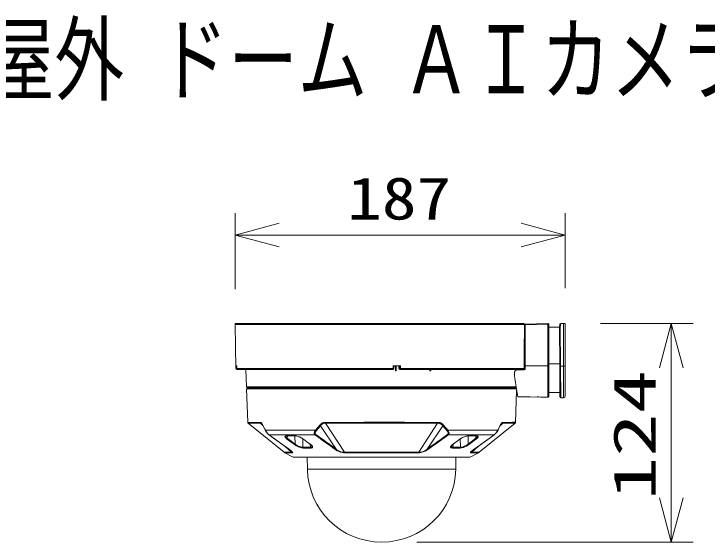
# Model space of a CAD drawing. Units: millimetres on the paper. Extents: x -62 to 64, y -59 to 59.
# Drawn here: x -20.08 to 19.18, y 29.42 to 59.31 of the extents above; entities that cross this region are included whole.
import ezdxf
from ezdxf.enums import TextEntityAlignment as Align

# ---------------------------------------------------------------- set-up
doc = ezdxf.new("R2010")
doc.units = ezdxf.units.MM
doc.layers.add('0-0_MOJI1', color=7, linetype='Continuous')
for name, color, linetype, lineweight in [('0-2_GAIKEI', 4, 'Continuous', 9), ('0-3_SUNPO', 7, 'Continuous', 9), ('0-4_0', 7, 'Continuous', 9)]:
    doc.layers.add(name, color=color, linetype=linetype, lineweight=lineweight)
doc.styles.add('ＭＳ ゴシック', font='')
doc.styles.get('ＭＳ ゴシック').set_extended_font_data('MS Gothic')

# ---------------------------------------------------------------- blocks, each defined once
blk = doc.blocks.new('_Open30')
at = {"layer": '0-4_0'}
blk.add_line((0, 0), (-1, 0), dxfattribs=at)
blk.add_lwpolyline([(-1, 0.2679), (0, 0), (-1, -0.2679)], dxfattribs=at)

msp = doc.modelspace()

# ---------------------------------------------------------------- linework, layer by layer
at = {"layer": '0-2_GAIKEI', "color": 7}
for p, q in [((-7.557, 41.737), (-7.509, 39.237)), ((-7.507, 41.788), (8.792, 41.788)), ((8.839, 41.588), (8.842, 41.737)), ((10.161, 41.782), (8.862, 41.759)), ((8.862, 39.212), (8.862, 41.759)), ((10.212, 41.732), (10.212, 37.669)), ((10.834, 41.747), (10.807, 41.588)), ((11.142, 41.788), (10.884, 41.788)), ((11.142, 41.788), (11.142, 37.688)), ((10.807, 41.588), (10.212, 41.588)), ((1.45, 39.388), (1.442, 39.235)), ((1.716, 39.235), (1.708, 39.388)), ((-7.459, 39.188), (1.392, 39.188)), ((-6.913, 38.196), (-6.948, 39.188)), ((1.766, 39.188), (8.856, 39.188)), ((8.813, 39.162), (8.357, 39.154)), ((8.346, 38.148), (-6.863, 38.148)), ((8.324, 36.201), (8.387, 38.006)), ((10.839, 37.888), (10.212, 37.888)), ((8.462, 37.648), (8.963, 37.639)), ((9.16, 37.636), (9.543, 37.629)), ((9.74, 37.626), (10.161, 37.619)), ((11.042, 37.588), (10.891, 37.588)), ((-6.818, 36.157), (-4.778, 34.5)), ((8.302, 36.157), (6.261, 34.5)), ((-4.276, 34.23), (-4.736, 34.473)), ((5.759, 34.23), (-4.276, 34.23)), ((-4.253, 34.225), (5.736, 34.225)), ((-3.458, 33.545), (-3.47, 34.225)), ((4.941, 33.545), (4.953, 34.225)), ((5.759, 34.23), (6.219, 34.473))]:
    msp.add_line(p, q, dxfattribs=at)
at = {"layer": '0-2_GAIKEI'}
for p, q in [((-7.557, 41.737), (8.842, 41.737)), ((10.161, 41.729), (8.862, 41.706)), ((10.161, 41.729), (10.161, 37.619)), ((10.893, 41.788), (10.857, 41.581)), ((11.042, 41.788), (11.042, 37.588)), ((8.862, 41.588), (8.83, 41.588)), ((10.857, 41.581), (10.876, 39.383)), ((-7.489, 39.388), (-7.455, 39.388)), ((-7.489, 39.388), (-7.486, 39.237)), ((-7.451, 39.237), (-7.455, 39.388)), ((1.404, 39.388), (1.396, 39.237)), ((1.404, 39.388), (1.804, 39.388)), ((1.521, 39.118), (1.522, 39.388)), ((1.571, 39.118), (1.571, 39.388)), ((1.716, 39.235), (1.708, 39.388)), ((1.756, 39.235), (1.748, 39.388)), ((1.812, 39.237), (1.804, 39.388)), ((8.862, 39.386), (10.161, 39.385)), ((10.212, 39.499), (10.825, 39.499)), ((10.876, 39.383), (10.891, 37.588)), ((11.042, 39.383), (10.876, 39.383)), ((-7.509, 39.237), (-7.486, 39.237)), ((-7.451, 39.237), (1.396, 39.237)), ((1.571, 39.118), (1.521, 39.118)), ((1.812, 39.237), (8.815, 39.237)), ((3.475, 39.118), (3.476, 39.188)), ((3.521, 39.118), (3.475, 39.118)), ((3.521, 39.118), (3.522, 39.188)), ((8.379, 39.188), (8.378, 39.154)), ((8.391, 39.154), (8.392, 39.188)), ((8.43, 39.155), (8.431, 39.188)), ((8.354, 38.196), (-6.913, 38.196)), ((-6.848, 38.148), (-6.849, 38.098)), ((6.339, 38.148), (-5.919, 38.148)), ((-4.856, 38.148), (-4.855, 38.098)), ((-4.75, 38.148), (-4.747, 38.098)), ((-4.741, 38.148), (-4.739, 38.098)), ((-4.692, 38.098), (-4.694, 38.148)), ((-4.534, 38.098), (-4.534, 38.148)), ((-4.471, 38.148), (-4.471, 38.098)), ((-4.424, 38.148), (-4.425, 38.098)), ((-4.394, 38.148), (-4.396, 38.098)), ((-4.385, 38.148), (-4.387, 38.098)), ((-4.075, 38.098), (-4.024, 38.098)), ((5.868, 38.148), (5.87, 38.098)), ((5.878, 38.148), (5.88, 38.098)), ((5.908, 38.148), (5.908, 38.098)), ((5.954, 38.148), (5.954, 38.098)), ((6.017, 38.148), (6.017, 38.098)), ((6.178, 38.148), (6.175, 38.098)), ((6.222, 38.098), (6.225, 38.148)), ((6.231, 38.098), (6.233, 38.148)), ((6.339, 38.148), (6.338, 38.098)), ((8.332, 38.148), (8.333, 38.098)), ((8.37, 38.098), (8.361, 38.15)), ((-6.841, 36.201), (-6.142, 36.188)), ((-6.818, 36.157), (-6.122, 36.143)), ((-6.122, 36.143), (-5.973, 36.005)), ((7.605, 36.143), (7.457, 36.005)), ((-5.831, 35.745), (-3.007, 35.745)), ((-2.761, 36.033), (-3.007, 35.745)), ((-2.722, 36.004), (-2.968, 35.715)), ((-2.722, 36.004), (-1.832, 34.679)), ((4.205, 36.004), (3.315, 34.679)), ((4.205, 36.004), (4.451, 35.715)), ((4.245, 36.033), (4.491, 35.745)), ((4.491, 35.745), (7.314, 35.745)), ((-4.169, 35.426), (-4.155, 34.967)), ((6.085, 35.298), (6.071, 35.426)), ((-4.639, 35.269), (-4.432, 35.115)), ((-4.432, 35.115), (-4.425, 35.11)), ((-4.425, 35.11), (-4.422, 35.108)), ((-4.422, 35.108), (-4.412, 35.1)), ((-4.408, 35.098), (-4.412, 35.1)), ((-4.408, 35.098), (-4.193, 34.937)), ((-3.719, 34.784), (-3.715, 35.263)), ((-3.509, 35.115), (-3.716, 35.269)), ((-3.509, 35.115), (-3.502, 35.11)), ((-3.499, 35.108), (-3.502, 35.11)), ((-3.488, 35.1), (-3.499, 35.108)), ((-3.485, 35.098), (-3.488, 35.1)), ((-3.269, 34.937), (-3.485, 35.098)), ((-3.294, 34.784), (-3.311, 34.963)), ((4.778, 34.784), (4.794, 34.963)), ((4.992, 35.115), (4.985, 35.11)), ((5.202, 34.784), (5.198, 35.263)), ((6.085, 35.298), (5.639, 34.967)), ((5.892, 35.098), (5.895, 35.1)), ((5.915, 35.115), (5.908, 35.11)), ((-3.276, 34.742), (-3.699, 34.742)), ((4.759, 34.742), (5.182, 34.742)), ((5.202, 34.784), (4.778, 34.784)), ((6.183, 34.818), (5.842, 34.5)), ((-4.359, 34.5), (-4.778, 34.5)), ((-4.32, 34.473), (-4.736, 34.473)), ((6.261, 34.5), (5.842, 34.5)), ((-3.458, 33.545), (4.941, 33.545))]:
    msp.add_line(p, q, dxfattribs=at)
at = {"layer": '0-2_GAIKEI', "color": 7}
for points in [[(10.807, 41.588), (10.826, 39.385), (10.841, 37.637)], [(8.26, 39.05), (8.274, 38.846), (8.293, 38.649), (8.315, 38.46), (8.334, 38.325), (8.353, 38.199), (8.391, 37.984), (8.415, 37.864), (8.462, 37.648)], [(8.37, 38.098), (-6.907, 38.098), (-6.841, 36.201)]]:
    msp.add_lwpolyline(points, dxfattribs=at)
at = {"layer": '0-2_GAIKEI'}
for points in [[(10.857, 41.581), (10.82, 41.585), (10.809, 41.587), (10.807, 41.588), (10.807, 41.588), (10.807, 41.588)], [(1.716, 39.235), (1.756, 39.235), (1.76, 39.235), (1.78, 39.236), (1.812, 39.237)], [(8.766, 39.188), (8.786, 39.192), (8.794, 39.196), (8.802, 39.202), (8.808, 39.21), (8.812, 39.218), (8.814, 39.227), (8.815, 39.237)], [(-5.976, 36.033), (-5.997, 36.075), (-6.019, 36.112), (-6.04, 36.141), (-6.061, 36.162), (-6.074, 36.172), (-6.088, 36.179), (-6.106, 36.185), (-6.118, 36.187), (-6.142, 36.188)], [(-6.041, 36.115), (-6.054, 36.125), (-6.067, 36.133), (-6.082, 36.139), (-6.092, 36.141), (-6.122, 36.143)], [(-2.761, 36.033), (-2.723, 36.077), (-2.682, 36.114), (-2.66, 36.131), (-2.638, 36.145), (-2.611, 36.159), (-2.584, 36.17), (-2.546, 36.18), (-2.521, 36.184), (-2.47, 36.187), (-2.437, 36.188), (-1.21, 36.196), (-0.244, 36.2), (0.732, 36.201), (2.035, 36.199), (3.31, 36.192), (3.92, 36.188)], [(-2.722, 36.004), (-2.7, 36.029), (-2.677, 36.053), (-2.646, 36.081), (-2.614, 36.103), (-2.581, 36.12), (-2.559, 36.128), (-2.537, 36.134), (-2.491, 36.141), (-2.459, 36.143), (-2.427, 36.143)], [(-2.427, 36.143), (-1.204, 36.151), (-0.241, 36.155), (0.733, 36.157), (2.031, 36.154), (3.302, 36.148), (3.91, 36.143)], [(-2.427, 36.143), (-1.368, 34.5), (-1.431, 34.505), (-1.498, 34.516), (-1.568, 34.535), (-1.64, 34.561), (-1.69, 34.583), (-1.74, 34.61), (-1.787, 34.642), (-1.832, 34.679)], [(3.91, 36.143), (2.851, 34.5), (-1.368, 34.5)], [(4.205, 36.004), (4.183, 36.029), (4.16, 36.053), (4.129, 36.081), (4.097, 36.103), (4.064, 36.12), (4.044, 36.128), (4.023, 36.134), (3.979, 36.14), (3.942, 36.143), (3.91, 36.143)], [(4.245, 36.033), (4.217, 36.065), (4.189, 36.093), (4.167, 36.113), (4.144, 36.13), (4.117, 36.148), (4.089, 36.162), (4.064, 36.171), (4.038, 36.178), (3.991, 36.185), (3.953, 36.187), (3.92, 36.188)], [(7.46, 36.033), (7.481, 36.075), (7.503, 36.112), (7.523, 36.14), (7.544, 36.162), (7.566, 36.177), (7.591, 36.185), (7.61, 36.187), (7.625, 36.188)], [(7.525, 36.115), (7.537, 36.125), (7.55, 36.133), (7.565, 36.139), (7.576, 36.141), (7.605, 36.143)], [(-6.041, 36.115), (-6.026, 36.098), (-6.006, 36.067), (-5.982, 36.024), (-5.977, 36.013)], [(-5.831, 35.723), (-5.834, 35.73), (-5.833, 35.738), (-5.831, 35.745)], [(-5.831, 35.745), (-5.812, 35.709), (-5.79, 35.671), (-5.768, 35.636), (-5.746, 35.606), (-5.719, 35.572), (-5.694, 35.544), (-5.658, 35.51), (-5.632, 35.49), (-3.032, 35.49)], [(-3.007, 35.745), (-3.033, 35.709), (-3.054, 35.671), (-3.068, 35.635), (-3.075, 35.605), (-3.077, 35.582), (-3.075, 35.562), (-3.071, 35.544), (-3.064, 35.527), (-3.052, 35.51), (-3.04, 35.497), (-3.032, 35.49)], [(4.491, 35.745), (4.516, 35.709), (4.537, 35.671), (4.551, 35.636), (4.558, 35.606), (4.56, 35.582), (4.558, 35.562), (4.555, 35.547), (4.55, 35.533), (4.544, 35.522), (4.536, 35.51), (4.524, 35.497), (4.515, 35.49), (7.115, 35.49)], [(7.314, 35.745), (7.295, 35.709), (7.273, 35.671), (7.251, 35.636), (7.229, 35.606), (7.194, 35.562), (7.16, 35.528), (7.141, 35.51), (7.115, 35.49)], [(7.315, 35.723), (7.317, 35.731), (7.314, 35.745)], [(7.525, 36.115), (7.509, 36.098), (7.489, 36.067), (7.466, 36.024), (7.46, 36.013)], [(-5.831, 35.723), (-5.807, 35.681), (-5.762, 35.615), (-5.716, 35.56), (-5.675, 35.519), (-5.646, 35.495)], [(-4.644, 35.429), (-4.668, 35.428), (-4.689, 35.425), (-4.704, 35.42), (-4.716, 35.414), (-4.727, 35.402), (-4.732, 35.387), (-4.729, 35.369), (-4.718, 35.347), (-4.7, 35.323), (-4.673, 35.297), (-4.639, 35.269)], [(-4.689, 35.415), (-4.689, 35.406), (-4.686, 35.396), (-4.676, 35.374), (-4.658, 35.35), (-4.64, 35.331), (-4.602, 35.298)], [(-4.633, 35.426), (-4.664, 35.423), (-4.682, 35.419), (-4.686, 35.417)], [(-4.588, 35.426), (-4.602, 35.298), (-4.155, 34.967)], [(-3.716, 35.269), (-3.759, 35.297), (-3.805, 35.324), (-3.855, 35.348), (-3.906, 35.37), (-3.981, 35.396), (-4.053, 35.414), (-4.096, 35.423), (-4.138, 35.428), (-4.174, 35.429)], [(-3.727, 35.272), (-3.774, 35.303), (-3.833, 35.335), (-3.904, 35.366), (-3.984, 35.394), (-4.058, 35.413), (-4.122, 35.423), (-4.165, 35.426)], [(-2.993, 35.509), (-3.012, 35.496), (-3.032, 35.49)], [(-2.968, 35.715), (-2.991, 35.683), (-3.009, 35.65), (-3.02, 35.621), (-3.026, 35.597), (-3.027, 35.578), (-3.025, 35.563), (-3.022, 35.55), (-3.017, 35.537), (-3.008, 35.525), (-2.999, 35.515), (-2.993, 35.509)], [(4.451, 35.715), (4.474, 35.683), (4.492, 35.65), (4.504, 35.621), (4.509, 35.597), (4.51, 35.578), (4.509, 35.563), (4.505, 35.55), (4.5, 35.538), (4.492, 35.525), (4.483, 35.515), (4.476, 35.509), (4.495, 35.496), (4.515, 35.49)], [(4.992, 35.115), (5.199, 35.269), (5.239, 35.295), (5.282, 35.32), (5.328, 35.343), (5.377, 35.364), (5.426, 35.383), (5.476, 35.399), (5.526, 35.412), (5.573, 35.422), (5.617, 35.427), (5.657, 35.429)], [(5.652, 35.426), (5.639, 34.967), (5.579, 34.924), (5.513, 34.885), (5.465, 34.86), (5.416, 34.838), (5.368, 34.819), (5.299, 34.798), (5.267, 34.791), (5.236, 34.786), (5.202, 34.784)], [(5.21, 35.272), (5.258, 35.303), (5.316, 35.335), (5.387, 35.366), (5.467, 35.394), (5.541, 35.413), (5.605, 35.423), (5.648, 35.426)], [(6.127, 35.429), (6.158, 35.427), (6.183, 35.422), (6.201, 35.412), (6.209, 35.404), (6.214, 35.395), (6.215, 35.383), (6.21, 35.364), (6.198, 35.342), (6.179, 35.319), (6.153, 35.294), (6.122, 35.269), (5.915, 35.115)], [(6.172, 35.415), (6.171, 35.401), (6.165, 35.385), (6.151, 35.362), (6.129, 35.337), (6.102, 35.313), (6.085, 35.298)], [(6.169, 35.417), (6.155, 35.422), (6.128, 35.426), (6.117, 35.426)], [(7.315, 35.723), (7.281, 35.666), (7.245, 35.614), (7.199, 35.56), (7.158, 35.519), (7.129, 35.495)], [(-4.155, 34.967), (-4.098, 34.926), (-4.035, 34.887), (-3.967, 34.853), (-3.896, 34.823), (-3.834, 34.803), (-3.774, 34.789), (-3.746, 34.785), (-3.719, 34.784)], [(4.759, 34.742), (4.721, 34.745), (4.69, 34.752), (4.67, 34.762), (4.656, 34.776), (4.649, 34.791), (4.648, 34.808), (4.652, 34.826), (4.658, 34.839), (4.666, 34.853), (4.688, 34.882), (4.717, 34.909), (4.753, 34.937), (4.968, 35.098)], [(4.968, 35.098), (4.972, 35.1), (4.982, 35.108), (4.985, 35.11)], [(5.892, 35.098), (5.676, 34.937), (5.611, 34.893), (5.539, 34.852), (5.512, 34.839), (5.428, 34.801), (5.372, 34.78), (5.331, 34.768), (5.266, 34.752), (5.221, 34.744), (5.182, 34.742)], [(5.908, 35.11), (5.906, 35.108), (5.895, 35.1)], [(-4.699, 34.818), (-4.359, 34.5), (-4.35, 34.501), (-4.342, 34.503), (-4.337, 34.507), (-4.334, 34.512), (-4.334, 34.519), (-4.336, 34.527), (-4.347, 34.547), (-4.366, 34.57), (-4.394, 34.597)], [(-4.394, 34.597), (-4.43, 34.626), (-4.482, 34.663)], [(-4.32, 34.473), (-4.303, 34.476), (-4.297, 34.479), (-4.293, 34.483), (-4.291, 34.489), (-4.292, 34.496), (-4.299, 34.513), (-4.32, 34.539), (-4.354, 34.572), (-4.401, 34.61), (-4.47, 34.658)], [(-4.193, 34.937), (-4.144, 34.903), (-4.089, 34.87), (-4.031, 34.84), (-3.972, 34.813), (-3.916, 34.79), (-3.863, 34.772), (-3.793, 34.754), (-3.761, 34.748), (-3.732, 34.744), (-3.699, 34.742)], [(-3.719, 34.784), (-3.294, 34.784), (-3.264, 34.786), (-3.238, 34.792), (-3.217, 34.802), (-3.204, 34.814), (-3.197, 34.83), (-3.196, 34.848)], [(-3.276, 34.742), (-3.243, 34.744), (-3.214, 34.75), (-3.194, 34.758), (-3.178, 34.769), (-3.168, 34.784), (-3.164, 34.801), (-3.167, 34.821), (-3.172, 34.835), (-3.18, 34.849), (-3.191, 34.865), (-3.205, 34.881), (-3.24, 34.914), (-3.269, 34.937)], [(-3.196, 34.848), (-3.198, 34.855), (-3.208, 34.871), (-3.226, 34.894)], [(-1.832, 34.679), (-1.851, 34.665), (-1.871, 34.658)], [(2.835, 34.473), (-1.352, 34.473), (-1.388, 34.474), (-1.425, 34.477), (-1.502, 34.49), (-1.581, 34.51), (-1.661, 34.538), (-1.716, 34.562), (-1.77, 34.59), (-1.823, 34.622), (-1.871, 34.658)], [(2.835, 34.473), (2.899, 34.476), (2.966, 34.486), (3.035, 34.502), (3.089, 34.518), (3.144, 34.538), (3.199, 34.562), (3.253, 34.59), (3.306, 34.622), (3.354, 34.658)], [(2.851, 34.5), (2.914, 34.505), (2.981, 34.516), (3.051, 34.535), (3.123, 34.561), (3.162, 34.577), (3.2, 34.597), (3.236, 34.618), (3.27, 34.641), (3.315, 34.679)], [(4.68, 34.848), (4.682, 34.856), (4.693, 34.875), (4.709, 34.894)], [(4.778, 34.784), (4.742, 34.787), (4.727, 34.79), (4.713, 34.795), (4.702, 34.801), (4.693, 34.808), (4.684, 34.821), (4.68, 34.836), (4.68, 34.848)], [(6.219, 34.473), (5.804, 34.473), (5.786, 34.476), (5.78, 34.479), (5.776, 34.483), (5.775, 34.489), (5.775, 34.496), (5.783, 34.513), (5.792, 34.527), (5.806, 34.543), (5.846, 34.58), (5.884, 34.611), (5.953, 34.658)], [(5.842, 34.5), (5.833, 34.501), (5.826, 34.503), (5.82, 34.507), (5.818, 34.512), (5.817, 34.519), (5.819, 34.527), (5.831, 34.547), (5.85, 34.57), (5.877, 34.597)], [(5.877, 34.597), (5.913, 34.626), (5.965, 34.663)]]:
    msp.add_lwpolyline(points, dxfattribs=at)
at = {"layer": '0-2_GAIKEI', "color": 7}
for centre, radius, start, end in [((-7.507, 41.738), 0.05, 90, 181.1017), ((8.791, 41.737), 0.0506, 359.6685, 89.328), ((10.162, 41.732), 0.05, 360, 91), ((10.884, 41.738), 0.05, 90, 170.0995), ((-7.459, 39.238), 0.05, 181.1017, 270), ((1.392, 39.238), 0.05, 270, 356.8936), ((1.766, 39.238), 0.05, 183.0796, 270), ((22.556, 25.722), 19.545, 136.5907, 137.0067), ((8.812, 39.212), 0.05, 271, 0), ((-6.863, 38.198), 0.05, 182, 270), ((8.346, 38.198), 0.05, 270.0003, 287.708), ((17.098, 39.635), 8.862, 190.5862, 192.9524), ((9.029, 35.797), 1.844, 85.9333, 92.0653), ((9.609, 35.777), 1.854, 85.9556, 92.0431), ((10.162, 37.669), 0.05, 269, 0), ((10.891, 37.638), 0.05, 180.5, 270), ((11.042, 37.688), 0.1, 270, 360), ((-6.78, 36.203), 0.0604, 182, 230.9367), ((8.264, 36.203), 0.0604, 309.0632, 358), ((-4.617, 34.698), 0.255, 230.9366, 242.1983), ((-4.253, 34.275), 0.05, 242.1983, 269.9894), ((5.736, 34.275), 0.05, 270.0137, 297.7915), ((6.101, 34.698), 0.255, 297.8017, 309.0633), ((0.742, 33.618), 4.2, 181, 359)]:
    msp.add_arc(centre, radius, start, end, dxfattribs=at)
at = {"layer": '0-2_GAIKEI'}
for centre, radius, start, end in [((-3336.82, 67.782), 3345.752, 359.51563, 359.55143), ((16.981, 39.428), 8.168, 179.5157, 181.3419), ((16.522, 39.433), 7.661, 179.5051, 180.4877), ((-7.401, 39.238), 0.0502, 181.3514, 269.7451), ((8.773, 39.243), 0.0907, 322.2501, 347.9767), ((-6.08, 36.189), 0.0622, 180.9584, 227.4183), ((7.563, 36.189), 0.0622, 312.5817, 359.0416), ((5.124, 183.711), 147.588, 270.96306, 271.23356), ((5.133, 184.317), 148.15, 270.96403, 271.23432), ((-5.955, 36.022), 0.0242, 152.3515, 202.551), ((2.86, 40.272), 9.81, 205.7311, 207.6256), ((2.473, 40.12), 9.386, 205.8114, 207.7844), ((-2.913, 35.828), 0.126, 221.4292, 244.1609), ((-2.661, 36.125), 0.136, 222.5281, 243.386), ((4.144, 36.125), 0.136, 296.6148, 317.4713), ((4.397, 35.828), 0.126, 295.8411, 318.5719), ((-0.988, 40.119), 9.384, 332.2153, 334.1887), ((-1.409, 40.287), 9.845, 332.3791, 334.2667), ((7.438, 36.022), 0.0242, 337.4437, 27.6492), ((80.632, 154.911), 147.322, 234.15189, 234.70824), ((-5.627, 35.521), 0.0318, 234.3635, 261.8227), ((80.947, 155.215), 147.75, 234.12748, 234.68144), ((-4.679, 35.404), 0.0147, 116.6256, 133.6622), ((-4.633, 35.444), 0.018, 233.6903, 269.6051), ((-4.41, -12.734), 48.164, 89.7189, 90.2778), ((-4.401, -9.646), 45.072, 89.6993, 90.2951), ((-4.164, 35.441), 0.0151, 230.2485, 268.583), ((84.755, 156.819), 149.757, 234.11261, 234.65888), ((82.77, 154.18), 146.417, 234.14448, 234.7029), ((-81.28, 154.17), 146.405, 305.29706, 305.85552), ((-83.239, 156.772), 149.7, 305.34106, 305.88755), ((5.648, 35.441), 0.0151, 271.417, 309.7513), ((5.885, -9.646), 45.072, 89.7049, 90.3007), ((5.894, -12.816), 48.245, 89.7227, 90.2807), ((-79.28, 154.956), 147.432, 305.31812, 305.87328), ((-78.96, 154.647), 146.998, 305.29107, 305.84864), ((6.117, 35.444), 0.018, 270.3949, 306.3097), ((6.162, 35.404), 0.0147, 46.3378, 63.3743), ((7.11, 35.521), 0.0319, 278.1681, 305.5846), ((-4.639, 35.297), 0.0286, 269.4346, 301.6917), ((-4.646, 35.312), 0.045, 299.6735, 307.9764), ((-4.653, 35.32), 0.0558, 308.2907, 336.6741), ((-4.205, 34.987), 0.0535, 308.5679, 338.1287), ((-3.718, 35.284), 0.0156, 234.8807, 275.7547), ((-153.01, -166.383), 250.899, 53.36074, 53.48769), ((-3.505, 34.623), 0.389, 44.1627, 54.7453), ((-3.271, 34.954), 0.0162, 234.8991, 275.1826), ((4.988, 34.623), 0.389, 125.2548, 135.8373), ((4.754, 34.954), 0.0163, 264.8598, 304.4972), ((154.494, -166.383), 250.899, 126.5123, 126.63926), ((5.201, 35.284), 0.0156, 264.2904, 304.6822), ((5.688, 34.987), 0.0535, 201.8661, 231.4386), ((6.136, 35.32), 0.0558, 203.3215, 231.7151), ((6.129, 35.312), 0.045, 232.0227, 240.3266), ((6.122, 35.297), 0.0286, 238.3083, 270.5654), ((-4.464, 34.69), 0.0319, 235.5512, 259.0222), ((-3.66, 34.785), 0.0587, 180.9384, 217.5166), ((-3.676, 34.774), 0.0397, 218.8307, 234.2909), ((-3.23, 34.785), 0.0641, 181.0595, 214.1341), ((-3.252, 34.772), 0.0381, 215.8986, 231.177), ((4.735, 34.772), 0.0381, 308.7881, 324.1034), ((4.713, 34.785), 0.0641, 325.8659, 358.9405), ((5.159, 34.774), 0.0397, 305.7091, 321.1692), ((5.144, 34.785), 0.0587, 322.4835, 359.0617), ((5.947, 34.69), 0.0319, 280.9867, 304.3317), ((-4.202, 34.679), 0.238, 228.8024, 240.2452), ((-1.21, 34.573), 0.173, 204.7903, 215.3153), ((2.693, 34.573), 0.173, 324.6906, 335.208), ((5.686, 34.679), 0.238, 299.7547, 311.1985)]:
    msp.add_arc(centre, radius, start, end, dxfattribs=at)
for centre, major_axis, ratio, start_param, end_param in [((10.162, 41.732), (0, 0.05), 0.018388, 6.283185, 7.906021), ((10.162, 41.732), (0.05, 0), 0.052336, 4.694936, 6.283185), ((8.862, 39.496), (0.05, 0), 0.052334, 1.571236, 2.929349), ((10.162, 39.387), (0.05, 0), 0.052336, 4.694936, 6.283185), ((10.876, 39.386), (0.05, 0), 0.052334, 3.141593, 4.711932), ((11.042, 39.388), (-0.1, 0), 0.052336, 1.570796, 3.141593), ((-7.437, 39.238), (-0.05, 0), 0.054211, 0.074674, 1.280784), ((-7.437, 39.238), (0, -0.05), 0.99722, 4.731617, 6.283185), ((-7.437, 39.238), (0, -0.05), 0.104528, 6.283185, 6.988376), ((1.392, 39.238), (0, -0.05), 0.079279, 6.283185, 7.834753), ((1.392, 39.238), (-0.0499, 0.0027), 0.014952, 1.651073, 3.141609), ((1.766, 39.238), (-0.0499, -0.0027), 0.010486, 6.178604, 6.28316), ((1.766, 39.238), (0, -0.05), 0.994522, 4.764749, 6.283185), ((1.805, 39.238), (0, -0.05), 0.994522, 4.764749, 6.283185), ((1.805, 39.238), (0, -0.05), 0.12971, 6.283185, 7.834753), ((8.864, 39.236), (0.05, 0.0012), 0.201045, 1.606019, 2.929222), ((-2.411, 36.19), (0, -0.0601), 0.419399, 4.744077, 5.602643), ((3.895, 36.19), (0, -0.0601), 0.419398, 0.680531, 1.539098), ((-4.18, 34.969), (-0.0206, -0.0291), 0.652629, 0.372186, 1.140358), ((5.664, 34.969), (0.0206, -0.0291), 0.652628, 5.142851, 5.911014), ((3.338, 34.725), (0.0442, -0.0609), 0.63146, 5.030756, 5.705289)]:
    msp.add_ellipse(centre, major_axis=major_axis, ratio=ratio, start_param=start_param, end_param=end_param, dxfattribs=at)
at = {"layer": '0-3_SUNPO'}
for p, q in [((-7.557, 43.736), (-7.557, 48.038)), ((11.142, 43.788), (11.142, 48.038)), ((8.642, 46.788), (-5.057, 46.788)), ((13.142, 41.788), (18.392, 41.788)), ((17.142, 31.918), (17.142, 39.288)), ((2.742, 29.418), (18.392, 29.418))]:
    msp.add_line(p, q, dxfattribs=at)

# ---------------------------------------------------------------- block references
at = {"layer": '0-3_SUNPO', "xscale": 2.5, "yscale": 2.5}
for p, rotation in [((-7.557, 46.788), 180), ((17.142, 41.788), 90), ((17.142, 29.418), 270)]:
    msp.add_blockref('_Open30', p, dxfattribs=dict(at, rotation=rotation))
msp.add_blockref('_Open30', (11.142, 46.788), dxfattribs=at)

# ---------------------------------------------------------------- texts
at = {"layer": '0-0_MOJI1', "style": 'ＭＳ ゴシック', "width": 0.75}
msp.add_text('８ＭＰ 屋外 ドーム ＡＩカメラ（薄型ベース金具付）', height=3.849, dxfattribs=at).set_placement((-35.5, 53.66), align=Align.BOTTOM_LEFT)
at = {"layer": '0-3_SUNPO', "style": 'ＭＳ ゴシック', "width": 1.2}
msp.add_text('187', height=2.405, dxfattribs=at).set_placement((-1.208, 46.95), align=Align.BOTTOM_LEFT)
at = {"layer": '0-3_SUNPO', "style": 'ＭＳ ゴシック', "width": 1.5}
msp.add_text('124', height=2.405, rotation=90, dxfattribs=at).set_placement((16.979, 31.793), align=Align.BOTTOM_LEFT)

doc.saveas('drawing.dxf')
